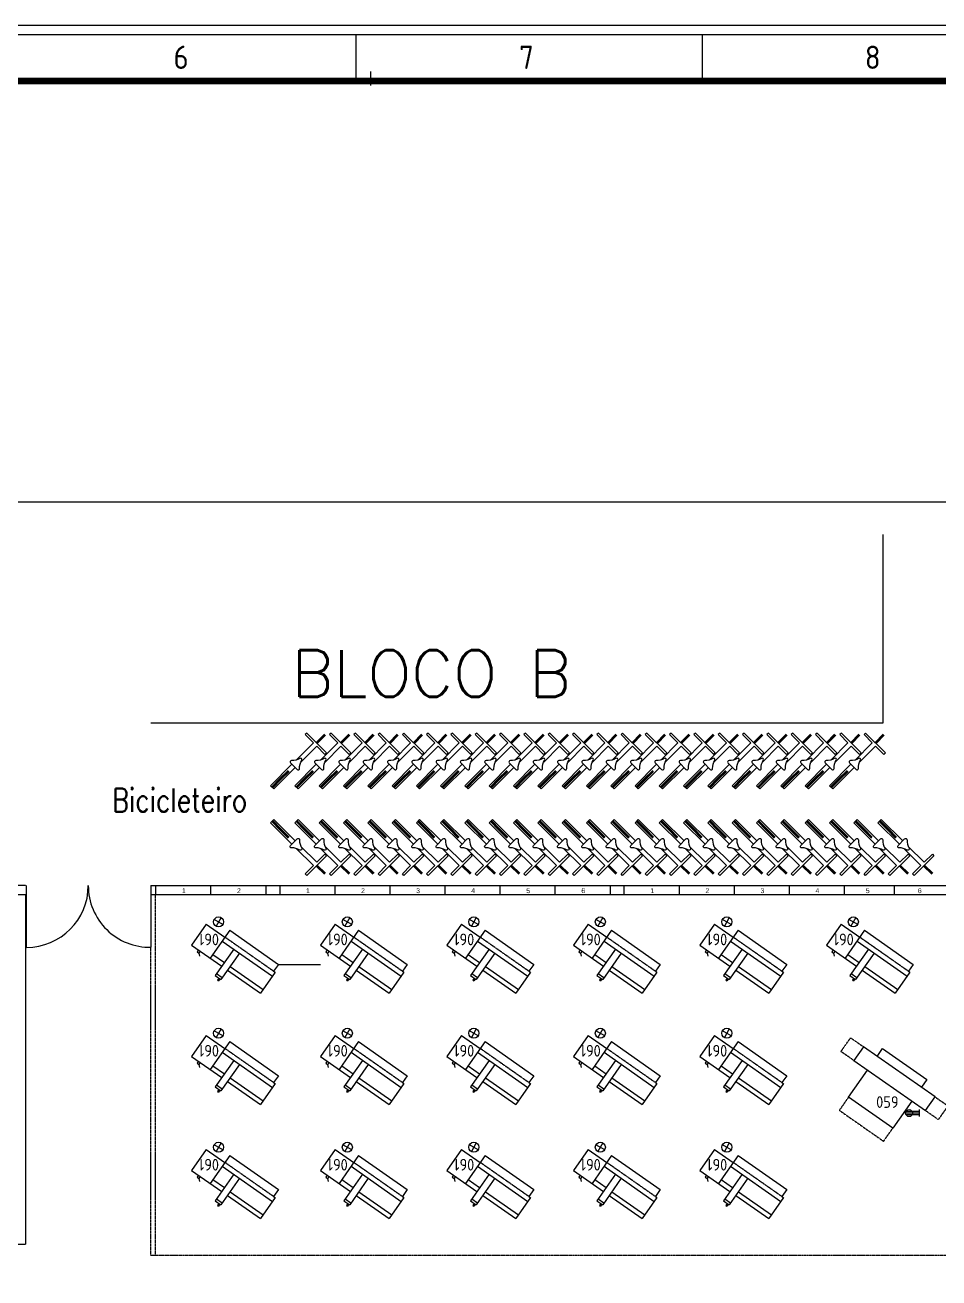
# Model space of a CAD drawing. Header units: millimetres. Extents: x 18768 to 1484868, y -11027 to 520152.
# Drawn here: x 694504 to 714123, y 157799 to 184707 of the extents above; entities that cross this region are included whole.
import ezdxf
from ezdxf.enums import TextEntityAlignment as Align

# ---------------------------------------------------------------- set-up
doc = ezdxf.new("R2010")
doc.units = ezdxf.units.MM
for name, pattern in [('DASHDOT2', [0.5, 0.25, -0.125, 0, -0.125]), ('DASHED', [0.75, 0.55, -0.2]), ('DIVIDE', [2.15, 1.5, -0.2, 0.05, -0.15, 0.05, -0.2])]:
    doc.linetypes.add(name, pattern=pattern)
for name, color, linetype in [('025', 3, 'Continuous'), ('050', 166, 'Continuous'), ('100', 176, 'Continuous'), ('8-TEXTO', 4, 'Continuous'), ('A Construir', 1, 'Continuous'), ('L018-SIMBOLO1', 3, 'Continuous'), ('L025-CONTORNO', 7, 'Continuous'), ('L025-IMAGIN', 1, 'DIVIDE'), ('L025-TEXTO', 7, 'Continuous'), ('L025-TRACEJ', 140, 'DASHED'), ('L035-ARRANJO-ADQUIRIR', 102, 'Continuous'), ('L035-ARRANJO-REMANEJADO', 200, 'Continuous'), ('L035-TEXTO', 40, 'Continuous'), ('L1-ARRANJO', 5, 'Continuous'), ('L9-DASHDOT', 1, 'DASHDOT2'), ('PAREDES', 7, 'Continuous')]:
    doc.layers.add(name, color=color, linetype=linetype)
doc.layers.add('L035-DEMOLIÇÃO', color=40, linetype='Continuous', plot=False)
doc.styles.add('ISO-CP--25', font='isocp.shx', dxfattribs={"height": 250})
doc.styles.add('ISO-CP--50', font='isocp.shx', dxfattribs={"height": 500})
doc.styles.add('ROMANS', font='romans', dxfattribs={"width": 0.8, "height": 300})
doc.styles.get("Standard").update_dxf_attribs({"font": 'arial.ttf'})

# ---------------------------------------------------------------- blocks, each defined once
blk = doc.blocks.new('A0')
at = {"layer": '025'}
for points in [[(119300, 84500), (119300, 0), (0, 0), (0, 84500)], [(200, 84300), (119100, 84300), (119100, 200), (200, 200)]]:
    blk.add_lwpolyline(points, close=True, dxfattribs=at)
at = {"layer": '050'}
for p, q in [((44786, 84300), (44786, 83300)), ((52217, 84300), (52217, 83300))]:
    blk.add_line(p, q, dxfattribs=at)
at = {"layer": '100'}
for p, q in [((45100, 83500), (45100, 83200)), ((45050, 83300), (45150, 83300)), ((45065, 83300), (45135, 83300))]:
    blk.add_line(p, q, dxfattribs=at)
at = {"layer": '100', "const_width": 140}
blk.add_lwpolyline([(2700, 83300), (118100, 83300), (118100, 1200), (2700, 1200)], close=True, dxfattribs=at)
at = {"layer": '050', "style": 'ISO-CP--50'}
for s, p in [('6', (40870, 83558)), ('7', (48290, 83558)), ('8', (55711, 83558))]:
    blk.add_text(s, height=500, dxfattribs=at).set_placement(p)
blk = doc.blocks.new('Bicicleta')
for points in [[(-1.142, 1.121), (-1.121, 1.142), (-0.944, 0.965), (-0.965, 0.944)], [(-0.788, 0.767), (-0.767, 0.788), (-0.944, 0.965), (-0.965, 0.944)], [(-0.011, -0.011), (0.011, 0.011), (-0.166, 0.187), (-0.187, 0.166)]]:
    blk.add_hatch(color=256).paths.add_polyline_path(points)
for p, q in [((-0.965, 0.944), (-1.142, 1.121)), ((-0.944, 0.965), (-1.121, 1.142)), ((-0.965, 0.944), (-0.788, 0.767)), ((-0.944, 0.965), (-0.767, 0.788)), ((-0.187, 0.166), (-0.011, -0.011)), ((-0.166, 0.187), (0.011, 0.011))]:
    blk.add_line(p, q)
at = {"color": 1}
for points in [[(-0.707, 0.636), (-1.167, 1.096), (-1.096, 1.167), (-0.636, 0.707)], [(-0.518, 0.589), (-0.177, 0.247), (0, 0.424), (0.035, 0.389), (-0.389, -0.035), (-0.424, 0), (-0.247, 0.177), (-0.615, 0.545)]]:
    blk.add_lwpolyline(points, dxfattribs=at)
blk.add_lwpolyline([(-0.714, 0.556, -0.686338), (-0.736, 0.607), (-0.595, 0.749, -0.686338), (-0.544, 0.726, 0.152911), (-0.499, 0.552, -0.794326), (-0.54, 0.511, 0.152911)], format="xyb", close=True, dxfattribs=at)
blk = doc.blocks.new('BL_SENAI_id9330820390')
at = {"layer": 'L018-SIMBOLO1', "color": 0}
for p, q in [((-1100, 698), (-948, 546)), ((-948, 698), (-1100, 546))]:
    blk.add_line(p, q, dxfattribs=at)
blk.add_circle((-1024, 622), 108, dxfattribs=at)
at = {"layer": 'L025-TRACEJ', "color": 0}
blk.add_line((309, 1482), (-672, 668), dxfattribs=at)
at = {"layer": 'L035-ARRANJO-REMANEJADO', "color": 0}
for p, q in [((-787, 806), (194, 1621)), ((194, 1621), (309, 1482)), ((-608, 591), (404, 1431)), ((309, 1482), (340, 1508)), ((340, 1508), (691, 1085)), ((-38, 609), (627, 1162)), ((26, 532), (691, 1085)), ((-262, 878), (182, 344)), ((-1049, 355), (-672, 668)), ((-787, 806), (-321, 245)), ((-377, 783), (67, 248)), ((-1049, 355), (-698, -68)), ((-698, -68), (-90, 436)), ((-384, 322), (-154, 513)), ((35, 286), (150, 382)), ((67, 248), (182, 344)), ((144, 312), (176, 273)), ((163, 328), (195, 289)), ((176, 273), (195, 289)), ((-561, 45), (-529, 7)), ((-529, 7), (-491, 38)), ((-523, 77), (-491, 38)), ((-491, 38), (-420, 32))]:
    blk.add_line(p, q, dxfattribs=at)
at = {"layer": 'L025-TEXTO', "style": 'ISO-CP--25'}
blk.add_attdef('rmp_mt_codmaterial', (15, 15), '', height=40, dxfattribs=at)
at = {"layer": 'L025-TEXTO', "style": 'ISO-CP--25', "flags": 1}
for tag in ['rmp_mt_nomeunid', 'rmp_mt_potencia', 'rmp_mt_cod']:
    blk.add_attdef(tag, (15, 15), '', height=40, dxfattribs=at)
blk = doc.blocks.new('BL_SENAI_id9330820400')
at = {"layer": 'L1-ARRANJO', "color": 0}
for points in [[(-1485, 714), (-1485, 1424), (-325, 1424), (-325, 714)], [(-325, 354), (-325, 149), (-1485, 149), (-1485, 354)]]:
    blk.add_lwpolyline(points, dxfattribs=at)
blk.add_lwpolyline([(35, 714), (-1845, 714), (-1845, 354), (35, 354)], close=True, dxfattribs=at)
at = {"layer": 'L9-DASHDOT', "color": 0}
for points in [[(-325, 1424), (-325, 1769), (-1485, 1769), (-1485, 1424)], [(-1845, 354), (-2180, 354), (-2180, 714), (-1845, 714)], [(35, 714), (370, 714), (370, 354), (35, 354)]]:
    blk.add_lwpolyline(points, dxfattribs=at)
at = {"layer": 'L025-TEXTO', "style": 'ISO-CP--25'}
blk.add_attdef('rmp_mt_codmaterial', (15, 15), '', height=40, dxfattribs=at)
at = {"layer": 'L025-TEXTO', "style": 'ISO-CP--25', "flags": 1}
for tag in ['rmp_mt_nomeunid', 'rmp_mt_potencia', 'rmp_mt_cod']:
    blk.add_attdef(tag, (15, 15), '', height=40, dxfattribs=at)

msp = doc.modelspace()

# ---------------------------------------------------------------- linework, layer by layer
at = {"color": 1}
for p, q in [((697306.175, 166224.6), (697306.175, 166024.6)), ((697306.175, 166224.6), (697306.175, 166024.6)), ((697306.175, 166224.6), (697306.175, 166024.6)), ((698488.175, 166224.6), (698488.175, 166024.6)), ((699670.175, 166224.6), (699670.175, 166024.6)), ((699970.175, 166224.6), (699970.175, 166024.6)), ((701152.175, 166224.6), (701152.175, 166024.6)), ((702334.175, 166224.6), (702334.175, 166024.6)), ((703516.175, 166224.6), (703516.175, 166024.6)), ((704698.175, 166224.6), (704698.175, 166024.6)), ((704698.175, 166224.6), (704698.175, 166024.6)), ((704698.175, 166224.6), (704698.175, 166024.6)), ((705880.175, 166224.6), (705880.175, 166024.6)), ((707062.175, 166224.6), (707062.175, 166024.6)), ((707362.175, 166224.6), (707362.175, 166024.6)), ((708544.175, 166224.6), (708544.175, 166024.6)), ((709726.175, 166224.6), (709726.175, 166024.6)), ((710908.175, 166224.6), (710908.175, 166024.6)), ((712090.175, 166224.6), (712090.175, 166024.6)), ((712090.175, 166224.6), (712090.175, 166024.6)), ((712090.175, 166224.6), (712090.175, 166024.6)), ((713159.175, 166224.6), (713159.175, 166024.6))]:
    msp.add_line(p, q, dxfattribs=at)
msp.add_line((699943.241, 164533.457), (700843.241, 164533.457))
at = {"layer": 'A Construir'}
msp.add_line((694536.175, 164899.6), (694536.175, 166224.6), dxfattribs=at)
at = {"layer": 'L018-SIMBOLO1'}
for p, q in [((713708.71, 161338.686), (713408.71, 161338.686)), ((713708.71, 161376.186), (713418.758, 161376.186)), ((713708.71, 161301.186), (713418.758, 161301.186)), ((713708.71, 161263.686), (713708.71, 161413.686))]:
    msp.add_line(p, q, dxfattribs=at)
msp.add_circle((713483.71, 161338.686), 75, dxfattribs=at)
at = {"layer": 'L025-IMAGIN'}
for p, q in [((697306.175, 158284.6), (697306.175, 166024.6)), ((697206.175, 158284.6), (697206.175, 164899.751)), ((734526.175, 158284.6), (697206.175, 158284.6))]:
    msp.add_line(p, q, dxfattribs=at)
at = {"layer": 'L035-DEMOLIÇÃO', "linetype": 'ByBlock', "lineweight": -2}
msp.add_lwpolyline([(752992.582, 136941.079), (661094.301, 136941.079), (661094.301, 174469.673), (752992.582, 174469.673)], close=True, dxfattribs=at)
at = {"layer": 'PAREDES', "ltscale": 0.01}
msp.add_line((712929.324, 169724.6), (712929.324, 173764.6), dxfattribs=at)
at = {"layer": 'PAREDES'}
for p, q in [((697206.175, 169724.6), (712929.324, 169724.6)), ((694536.175, 166024.6), (674306.924, 166024.6)), ((694516.175, 166224.6), (692181.175, 166224.6)), ((694516.175, 166024.6), (694516.175, 158524.6)), ((697206.175, 166224.6), (697206.175, 164899.751)), ((697206.175, 166224.6), (717054.791, 166224.6)), ((717032.288, 166024.6), (697206.175, 166024.6)), ((685363.95, 158524.6), (694516.175, 158524.6))]:
    msp.add_line(p, q, dxfattribs=at)
for centre, start, end in [((694536.175, 166224.6), 270, 0), ((697186.175, 166224.6), 180, 270.8648748)]:
    msp.add_arc(centre, 1325, start, end, dxfattribs=at)

# ---------------------------------------------------------------- block references
at = {"xscale": -1000, "yscale": 1000, "zscale": 1000, "rotation": 180}
for p in [(700941.426, 169467.076), (701463.052, 169467.076), (701984.678, 169467.076), (702506.303, 169467.076), (703027.929, 169467.076), (703549.555, 169467.076), (704071.18, 169467.076), (704592.806, 169467.076), (705114.432, 169467.076), (705636.058, 169467.076), (706157.683, 169467.076), (706679.309, 169467.076), (707200.935, 169467.076), (707722.56, 169467.076), (708244.186, 169467.076), (708765.812, 169467.076), (709287.438, 169467.076), (709809.063, 169467.076), (710330.689, 169467.076), (710852.315, 169467.076), (711373.94, 169467.076), (711895.566, 169467.076), (712417.192, 169467.076), (712938.818, 169467.076)]:
    msp.add_blockref('Bicicleta', p, dxfattribs=at)
at = {"xscale": 1000, "yscale": 1000, "zscale": 1000}
for p in [(700941.426, 166478.596), (701463.052, 166478.596), (701984.678, 166478.596), (702506.303, 166478.596), (703027.929, 166478.596), (703549.555, 166478.596), (704071.18, 166478.596), (704592.806, 166478.596), (705114.432, 166478.596), (705636.058, 166478.596), (706157.683, 166478.596), (706679.309, 166478.596), (707200.935, 166478.596), (707722.56, 166478.596), (708244.186, 166478.596), (708765.812, 166478.596), (709287.438, 166478.596), (709809.063, 166478.596), (710330.689, 166478.596), (710852.315, 166478.596), (711373.94, 166478.596), (711895.566, 166478.596), (712417.192, 166478.596), (712938.818, 166478.596), (713460.443, 166478.596), (713982.069, 166478.596)]:
    msp.add_blockref('Bicicleta', p, dxfattribs=at)
at = {"layer": 'L025-CONTORNO'}
msp.add_blockref('A0', (656821.186, 100206.522), dxfattribs=at)
at = {"layer": 'L035-ARRANJO-ADQUIRIR'}
ref = msp.add_blockref('BL_SENAI_id9330820390', (698328.607, 164293.036), dxfattribs=dict(at, rotation=285.2994058653653))
ref.add_attrib('rmp_mt_codmaterial', '061', dxfattribs={"layer": 'L025-TEXTO', "height": 250, "rotation": 180, "style": 'ISO-CP--25'}).set_placement((698453.154, 165193.496), align=Align.CENTER)
ref = msp.add_blockref('BL_SENAI_id9330820390', (701093.121, 164293.036), dxfattribs=dict(at, rotation=285.2994058653653))
ref.add_attrib('rmp_mt_codmaterial', '061', dxfattribs={"layer": 'L025-TEXTO', "height": 250, "rotation": 180, "style": 'ISO-CP--25'}).set_placement((701217.668, 165193.496), align=Align.CENTER)
ref = msp.add_blockref('BL_SENAI_id9330820390', (703808.804, 164293.036), dxfattribs=dict(at, rotation=285.2994058653653))
ref.add_attrib('rmp_mt_codmaterial', '061', dxfattribs={"layer": 'L025-TEXTO', "height": 250, "rotation": 180, "style": 'ISO-CP--25'}).set_placement((703933.351, 165193.496), align=Align.CENTER)
ref = msp.add_blockref('BL_SENAI_id9330820390', (706524.487, 164293.036), dxfattribs=dict(at, rotation=285.2994058653653))
ref.add_attrib('rmp_mt_codmaterial', '061', dxfattribs={"layer": 'L025-TEXTO', "height": 250, "rotation": 180, "style": 'ISO-CP--25'}).set_placement((706649.034, 165193.496), align=Align.CENTER)
ref = msp.add_blockref('BL_SENAI_id9330820390', (709240.17, 164293.036), dxfattribs=dict(at, rotation=285.2994058653653))
ref.add_attrib('rmp_mt_codmaterial', '061', dxfattribs={"layer": 'L025-TEXTO', "height": 250, "rotation": 180, "style": 'ISO-CP--25'}).set_placement((709364.717, 165193.496), align=Align.CENTER)
ref = msp.add_blockref('BL_SENAI_id9330820390', (711955.853, 164293.036), dxfattribs=dict(at, rotation=285.2994058653653))
ref.add_attrib('rmp_mt_codmaterial', '061', dxfattribs={"layer": 'L025-TEXTO', "height": 250, "rotation": 180, "style": 'ISO-CP--25'}).set_placement((712080.401, 165193.496), align=Align.CENTER)
ref = msp.add_blockref('BL_SENAI_id9330820390', (698328.607, 161902.297), dxfattribs=dict(at, rotation=285.2994058653653))
ref.add_attrib('rmp_mt_codmaterial', '061', dxfattribs={"layer": 'L025-TEXTO', "height": 250, "rotation": 180, "style": 'ISO-CP--25'}).set_placement((698453.154, 162802.757), align=Align.CENTER)
ref = msp.add_blockref('BL_SENAI_id9330820390', (701093.121, 161902.297), dxfattribs=dict(at, rotation=285.2994058653653))
ref.add_attrib('rmp_mt_codmaterial', '061', dxfattribs={"layer": 'L025-TEXTO', "height": 250, "rotation": 180, "style": 'ISO-CP--25'}).set_placement((701217.668, 162802.757), align=Align.CENTER)
ref = msp.add_blockref('BL_SENAI_id9330820390', (703808.804, 161902.297), dxfattribs=dict(at, rotation=285.2994058653653))
ref.add_attrib('rmp_mt_codmaterial', '061', dxfattribs={"layer": 'L025-TEXTO', "height": 250, "rotation": 180, "style": 'ISO-CP--25'}).set_placement((703933.351, 162802.757), align=Align.CENTER)
ref = msp.add_blockref('BL_SENAI_id9330820390', (706524.487, 161902.297), dxfattribs=dict(at, rotation=285.2994058653653))
ref.add_attrib('rmp_mt_codmaterial', '061', dxfattribs={"layer": 'L025-TEXTO', "height": 250, "rotation": 180, "style": 'ISO-CP--25'}).set_placement((706649.034, 162802.757), align=Align.CENTER)
ref = msp.add_blockref('BL_SENAI_id9330820390', (709240.17, 161902.297), dxfattribs=dict(at, rotation=285.2994058653653))
ref.add_attrib('rmp_mt_codmaterial', '061', dxfattribs={"layer": 'L025-TEXTO', "height": 250, "rotation": 180, "style": 'ISO-CP--25'}).set_placement((709364.717, 162802.757), align=Align.CENTER)
ref = msp.add_blockref('BL_SENAI_id9330820400', (712733.173, 163035.117), dxfattribs=dict(at, rotation=145))
ref.add_attrib('rmp_mt_codmaterial', '059', dxfattribs={"layer": 'L025-TEXTO', "height": 250, "style": 'ISO-CP--25'}).set_placement((713016.295, 161451.624), align=Align.CENTER)
ref = msp.add_blockref('BL_SENAI_id9330820390', (698328.607, 159454.934), dxfattribs=dict(at, rotation=285.2994058653653))
ref.add_attrib('rmp_mt_codmaterial', '061', dxfattribs={"layer": 'L025-TEXTO', "height": 250, "rotation": 180, "style": 'ISO-CP--25'}).set_placement((698453.154, 160355.393), align=Align.CENTER)
ref = msp.add_blockref('BL_SENAI_id9330820390', (701093.121, 159454.934), dxfattribs=dict(at, rotation=285.2994058653653))
ref.add_attrib('rmp_mt_codmaterial', '061', dxfattribs={"layer": 'L025-TEXTO', "height": 250, "rotation": 180, "style": 'ISO-CP--25'}).set_placement((701217.668, 160355.393), align=Align.CENTER)
ref = msp.add_blockref('BL_SENAI_id9330820390', (703808.804, 159454.934), dxfattribs=dict(at, rotation=285.2994058653653))
ref.add_attrib('rmp_mt_codmaterial', '061', dxfattribs={"layer": 'L025-TEXTO', "height": 250, "rotation": 180, "style": 'ISO-CP--25'}).set_placement((703933.351, 160355.393), align=Align.CENTER)
ref = msp.add_blockref('BL_SENAI_id9330820390', (706524.487, 159454.934), dxfattribs=dict(at, rotation=285.2994058653653))
ref.add_attrib('rmp_mt_codmaterial', '061', dxfattribs={"layer": 'L025-TEXTO', "height": 250, "rotation": 180, "style": 'ISO-CP--25'}).set_placement((706649.034, 160355.393), align=Align.CENTER)
ref = msp.add_blockref('BL_SENAI_id9330820390', (709240.17, 159454.934), dxfattribs=dict(at, rotation=285.2994058653653))
ref.add_attrib('rmp_mt_codmaterial', '061', dxfattribs={"layer": 'L025-TEXTO', "height": 250, "rotation": 180, "style": 'ISO-CP--25'}).set_placement((709364.717, 160355.393), align=Align.CENTER)

# ---------------------------------------------------------------- texts
at = {"layer": '8-TEXTO', "style": 'ROMANS'}
msp.add_text('BLOCO B', height=1000, dxfattribs=at).set_placement((700225.434, 170280.068))
at = {"layer": '8-TEXTO', "style": 'ROMANS', "width": 0.8}
msp.add_text('Bicicleteiro', height=500, dxfattribs=at).set_placement((696373.735, 167809.847))
at = {"layer": 'L035-TEXTO', "width": 0.8}
for s, p in [('1', (697872.702, 166063.884)), ('2', (699054.702, 166063.884)), ('1', (700536.702, 166063.884)), ('2', (701718.702, 166063.884)), ('3', (702900.702, 166063.884)), ('4', (704082.702, 166063.884)), ('5', (705264.702, 166063.884)), ('6', (706446.702, 166063.884)), ('1', (707928.702, 166063.884)), ('2', (709110.702, 166063.884)), ('3', (710292.702, 166063.884)), ('4', (711474.702, 166063.884)), ('5', (712556.08, 166063.884)), ('6', (713670.998, 166063.884))]:
    msp.add_text(s, height=105, dxfattribs=at).set_placement(p)

doc.saveas('drawing.dxf')
